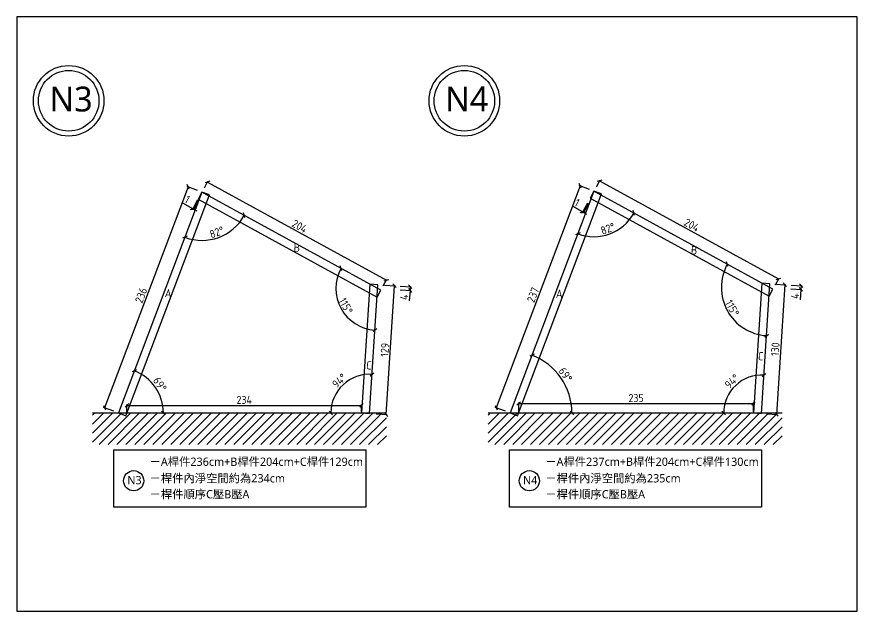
# Model space of a CAD drawing. Header units: centimetres. Extents: x -6116 to 16873, y -2889 to 4505.
# Drawn here: x 1109 to 1949, y 550 to 1144 of the extents above; entities that cross this region are included whole.
import ezdxf

# ---------------------------------------------------------------- set-up
doc = ezdxf.new("R2010")
doc.units = ezdxf.units.CM
for name, color, linetype in [('5', 5, 'Continuous'), ('D_wood木做櫃', 30, 'Continuous'), ('frame圖框', 34, 'Continuous'), ('hatch填實', 8, 'Continuous'), ('planting植栽', 95, 'Continuous')]:
    doc.layers.add(name, color=color, linetype=linetype)
doc.styles.get("Standard").update_dxf_attribs({"font": 'ISOCP.SHX', "bigfont": 'CHINESET.SHX'})
doc.dimstyles.new('AM_ISO', dxfattribs={"dimtxt": 3.5, "dimasz": 3.5, "dimexe": 1, "dimexo": 1, "dimgap": 1.5, "dimtad": 1, "dimdec": 0, "dimdsep": 46, "dimtxsty": 'Standard', "dimcen": 0, "dimclrd": 256, "dimclre": 256, "dimclrt": 2, "dimadec": 0, "dimazin": 2, "dimtp": 0.1, "dimtm": 0.1, "dimtfac": 0.71, "dimtdec": 0, "dimtmove": 0, "dimatfit": 3, "dimfxl": 1, "dimlwd": -1, "dimlwe": -1, "dimarcsym": 1})

# ---------------------------------------------------------------- blocks, each defined once
blk = doc.blocks.new('_Oblique')
at = {"color": 0, "linetype": 'ByBlock', "lineweight": -2}
blk.add_line((-0.5, -0.5), (0.5, 0.5), dxfattribs=at)
blk = doc.blocks.new('*D91')
at = {"layer": 'DEFPOINTS', "color": 0, "transparency": 16777216}
for p in [(1294.17, 969.07), (1196.75, 753.6), (1210.66, 748.34)]:
    blk.add_point(p, dxfattribs=at)
at = {"layer": 'hatch填實', "linetype": 'ByBlock', "transparency": 16777216}
for p, q in [((1289.62, 970.79), (1279.33, 974.68)), ((1280.26, 974.33), (1196.75, 753.6)), ((1206.11, 750.06), (1195.82, 753.95))]:
    blk.add_line(p, q, dxfattribs=at)
at = {"layer": 'hatch填實', "transparency": 16777216, "xscale": 3.5, "yscale": 3.5, "zscale": 3.5}
for p, rotation in [((1280.26, 974.33), 69.27678112479265), ((1196.75, 753.6), 249.2767811247926)]:
    blk.add_blockref('_Oblique', p, dxfattribs=dict(at, rotation=rotation))
at = {"layer": 'hatch填實', "transparency": 16777216, "insert": (1233.36, 865.91), "char_height": 8, "attachment_point": 5, "rotation": 69.27678}
blk.add_mtext('236', dxfattribs=at)
blk = doc.blocks.new('_ArchTick')
at = {"color": 0, "linetype": 'ByBlock', "const_width": 0.15}
blk.add_lwpolyline([(-0.5, -0.5), (0.5, 0.5)], dxfattribs=at)
blk = doc.blocks.new('*D92')
at = {"layer": 'DEFPOINTS', "color": 0, "transparency": 16777216}
for p in [(1296.09, 972.58), (1474.99, 874.54), (1478.59, 881.11)]:
    blk.add_point(p, dxfattribs=at)
at = {"layer": 'hatch填實', "linetype": 'ByBlock', "transparency": 16777216}
for p, q in [((1296.57, 973.45), (1300.17, 980.02)), ((1299.69, 979.15), (1478.59, 881.11)), ((1475.47, 875.41), (1479.07, 881.99))]:
    blk.add_line(p, q, dxfattribs=at)
at = {"layer": 'hatch填實', "transparency": 16777216, "xscale": 3.5, "yscale": 3.5, "zscale": 3.5}
for p, rotation in [((1299.69, 979.15), 151.2767811247584), ((1478.59, 881.11), 331.2767811247584)]:
    blk.add_blockref('_Oblique', p, dxfattribs=dict(at, rotation=rotation))
at = {"layer": 'hatch填實', "transparency": 16777216, "insert": (1391.78, 934.95), "char_height": 8, "attachment_point": 5, "rotation": 331.27678}
blk.add_mtext('204', dxfattribs=at)
blk = doc.blocks.new('*D93')
at = {"layer": 'DEFPOINTS', "color": 0, "transparency": 16777216}
for p in [(1686.03, 970.03), (1588.32, 753.59), (1602.22, 748.34)]:
    blk.add_point(p, dxfattribs=at)
at = {"layer": 'hatch填實', "linetype": 'ByBlock', "transparency": 16777216}
for p, q in [((1672.13, 975.28), (1588.32, 753.59)), ((1681.48, 971.74), (1671.19, 975.63)), ((1597.67, 750.06), (1587.38, 753.95))]:
    blk.add_line(p, q, dxfattribs=at)
at = {"layer": 'hatch填實', "transparency": 16777216, "xscale": 3.5, "yscale": 3.5, "zscale": 3.5}
for p, rotation in [((1672.13, 975.28), 69.29151995657793), ((1588.32, 753.59), 249.291519956578)]:
    blk.add_blockref('_Oblique', p, dxfattribs=dict(at, rotation=rotation))
at = {"layer": 'hatch填實', "transparency": 16777216, "insert": (1625.08, 866.38), "char_height": 8, "attachment_point": 5, "rotation": 69.29152}
blk.add_mtext('237', dxfattribs=at)
blk = doc.blocks.new('*D94')
at = {"layer": 'DEFPOINTS', "color": 0, "transparency": 16777216}
for p in [(1686.03, 970.03), (1659.03, 772.57), (1580.2, 748.34), (1602.22, 748.34), (1874.05, 748.34)]:
    blk.add_point(p, dxfattribs=at)
at = {"layer": 'hatch填實', "linetype": 'ByBlock', "transparency": 16777216}
blk.add_arc((1602.22, 748.34), 61.76, 360, 69.29152, dxfattribs=at)
at = {"layer": 'hatch填實', "transparency": 16777216, "xscale": 3.5, "yscale": 3.5, "zscale": 3.5}
for p, rotation in [((1624.06, 806.11), 159.2915199565778), ((1663.98, 748.34), 269.9999999999999)]:
    blk.add_blockref('_Oblique', p, dxfattribs=dict(at, rotation=rotation))
at = {"layer": 'hatch填實', "transparency": 16777216, "insert": (1657.56, 786.58), "char_height": 8, "attachment_point": 5, "rotation": 304.64576}
blk.add_mtext('69°', dxfattribs=at)
blk = doc.blocks.new('*D95')
at = {"layer": 'DEFPOINTS', "color": 0, "transparency": 16777216}
for p in [(1686.03, 970.03), (1686.03, 970.03), (1691.28, 924.81), (1864.95, 872.03), (1602.22, 748.34)]:
    blk.add_point(p, dxfattribs=at)
at = {"layer": 'hatch填實', "linetype": 'ByBlock', "transparency": 16777216}
blk.add_arc((1686.03, 970.03), 45.51, 249.29152, 331.29152, dxfattribs=at)
at = {"layer": 'hatch填實', "transparency": 16777216, "xscale": 3.5, "yscale": 3.5, "zscale": 3.5}
for p, rotation in [((1725.95, 948.16), 61.2915199565436), ((1669.93, 927.45), 159.2915199565778)]:
    blk.add_blockref('_Oblique', p, dxfattribs=dict(at, rotation=rotation))
at = {"layer": 'hatch填實', "transparency": 16777216, "insert": (1699.9, 932.49), "char_height": 8, "attachment_point": 5, "rotation": 20.29152}
blk.add_mtext('82°', dxfattribs=at)
blk = doc.blocks.new('*D96')
at = {"layer": 'DEFPOINTS', "color": 0, "transparency": 16777216}
for p in [(1686.03, 970.03), (1861.92, 877.55), (1814.03, 865.74), (1864.95, 872.03), (1853.51, 747.82)]:
    blk.add_point(p, dxfattribs=at)
at = {"layer": 'hatch填實', "linetype": 'ByBlock', "transparency": 16777216}
blk.add_arc((1861.68, 873.82), 48.33, 151.29152, 266.29152, dxfattribs=at)
at = {"layer": 'hatch填實', "transparency": 16777216, "xscale": 3.5, "yscale": 3.5, "zscale": 3.5}
for p, rotation in [((1819.29, 897.04), 61.29151995654358), ((1858.55, 825.6), 356.2915199565759)]:
    blk.add_blockref('_Oblique', p, dxfattribs=dict(at, rotation=rotation))
at = {"layer": 'hatch填實', "transparency": 16777216, "insert": (1824.14, 853.2), "char_height": 8, "attachment_point": 5, "rotation": 298.79152}
blk.add_mtext('115°', dxfattribs=at)
blk = doc.blocks.new('*D97')
at = {"layer": 'DEFPOINTS', "color": 0, "transparency": 16777216}
for p in [(1687.95, 973.53), (1870.57, 882.3), (1866.87, 875.54)]:
    blk.add_point(p, dxfattribs=at)
at = {"layer": 'hatch填實', "linetype": 'ByBlock', "transparency": 16777216}
for p, q in [((1688.43, 974.41), (1692.13, 981.17)), ((1691.65, 980.29), (1870.57, 882.3)), ((1867.35, 876.42), (1871.05, 883.18))]:
    blk.add_line(p, q, dxfattribs=at)
at = {"layer": 'hatch填實', "transparency": 16777216, "xscale": 3.5, "yscale": 3.5, "zscale": 3.5}
for p, rotation in [((1691.65, 980.29), 151.2915199565435), ((1870.57, 882.3), 331.2915199565435)]:
    blk.add_blockref('_Oblique', p, dxfattribs=dict(at, rotation=rotation))
at = {"layer": 'hatch填實', "transparency": 16777216, "insert": (1783.76, 936.12), "char_height": 8, "attachment_point": 5, "rotation": 331.29152}
blk.add_mtext('204', dxfattribs=at)
blk = doc.blocks.new('*D129')
at = {"layer": 'DEFPOINTS', "color": 0, "transparency": 16777216}
for p in [(1294.17, 969.07), (1294.17, 969.07), (1299.72, 921.1), (1473.06, 871.03), (1210.66, 748.34)]:
    blk.add_point(p, dxfattribs=at)
at = {"layer": 'hatch填實', "linetype": 'ByBlock', "transparency": 16777216}
blk.add_arc((1294.17, 969.07), 48.29, 249.27678, 331.27678, dxfattribs=at)
at = {"layer": 'hatch填實', "transparency": 16777216, "xscale": 3.5, "yscale": 3.5, "zscale": 3.5}
for p, rotation in [((1336.51, 945.86), 61.27678112475846), ((1277.08, 923.9), 159.2767811247927)]:
    blk.add_blockref('_Oblique', p, dxfattribs=dict(at, rotation=rotation))
at = {"layer": 'hatch填實', "transparency": 16777216, "insert": (1308.99, 928.93), "char_height": 8, "attachment_point": 5, "rotation": 20.27678}
blk.add_mtext('82°', dxfattribs=at)
blk = doc.blocks.new('*D130')
at = {"layer": 'DEFPOINTS', "color": 0, "transparency": 16777216}
for p in [(1294.17, 969.07), (1470.04, 876.55), (1428.62, 865.85), (1473.06, 871.03), (1461.66, 747.82)]:
    blk.add_point(p, dxfattribs=at)
at = {"layer": 'hatch填實', "linetype": 'ByBlock', "transparency": 16777216}
blk.add_arc((1469.79, 872.82), 41.76, 151.27678, 266.27678, dxfattribs=at)
at = {"layer": 'hatch填實', "transparency": 16777216, "xscale": 3.5, "yscale": 3.5, "zscale": 3.5}
for p, rotation in [((1433.17, 892.89), 61.27678112475856), ((1467.08, 831.15), 356.2767811247911)]:
    blk.add_blockref('_Oblique', p, dxfattribs=dict(at, rotation=rotation))
at = {"layer": 'hatch填實', "transparency": 16777216, "insert": (1438.01, 855.37), "char_height": 8, "attachment_point": 5, "rotation": 298.77678}
blk.add_mtext('115°', dxfattribs=at)
blk = doc.blocks.new('*D131')
at = {"layer": 'DEFPOINTS', "color": 0, "transparency": 16777216}
for p in [(1294.17, 969.07), (1252.03, 765.98), (1184.7, 748.34), (1210.66, 748.34), (1478.55, 748.34)]:
    blk.add_point(p, dxfattribs=at)
at = {"layer": 'hatch填實', "linetype": 'ByBlock', "transparency": 16777216}
blk.add_arc((1210.66, 748.34), 44.98, 0, 69.27678, dxfattribs=at)
at = {"layer": 'hatch填實', "transparency": 16777216, "xscale": 3.5, "yscale": 3.5, "zscale": 3.5}
for p, rotation in [((1226.57, 790.41), 159.2767811247926), ((1255.64, 748.34), 270)]:
    blk.add_blockref('_Oblique', p, dxfattribs=dict(at, rotation=rotation))
at = {"layer": 'hatch填實', "transparency": 16777216, "insert": (1252.19, 777.03), "char_height": 8, "attachment_point": 5, "rotation": 304.63839}
blk.add_mtext('69°', dxfattribs=at)
blk = doc.blocks.new('*D132')
at = {"layer": 'DEFPOINTS', "color": 0, "transparency": 16777216}
for p in [(1470.04, 876.55), (1443.82, 782.64), (1184.7, 748.34), (1461.66, 747.82), (1478.55, 748.34)]:
    blk.add_point(p, dxfattribs=at)
at = {"layer": 'hatch填實', "linetype": 'ByBlock', "transparency": 16777216}
blk.add_arc((1461.69, 748.34), 38.68, 86.27678, 180, dxfattribs=at)
at = {"layer": 'hatch填實', "transparency": 16777216, "xscale": 3.5, "yscale": 3.5, "zscale": 3.5}
for p, rotation in [((1464.2, 786.93), 356.2767811247911), ((1423.01, 748.34), 270)]:
    blk.add_blockref('_Oblique', p, dxfattribs=dict(at, rotation=rotation))
at = {"layer": 'hatch填實', "transparency": 16777216, "insert": (1431.49, 780.57), "char_height": 8, "attachment_point": 5, "rotation": 43.13839}
blk.add_mtext('94°', dxfattribs=at)
blk = doc.blocks.new('*D133')
at = {"layer": 'DEFPOINTS', "color": 0, "transparency": 16777216}
for p in [(1474.03, 876.29), (1486.68, 875.46), (1465.65, 747.56)]:
    blk.add_point(p, dxfattribs=at)
at = {"layer": 'hatch填實', "linetype": 'ByBlock', "transparency": 16777216}
for p, q in [((1476.7, 876.11), (1487.67, 875.4)), ((1478.3, 746.73), (1486.68, 875.46)), ((1468.32, 747.38), (1479.3, 746.67))]:
    blk.add_line(p, q, dxfattribs=at)
at = {"layer": 'hatch填實', "transparency": 16777216, "xscale": 3.5, "yscale": 3.5, "zscale": 3.5}
for p, rotation in [((1486.68, 875.46), 86.27678112479111), ((1478.3, 746.73), 266.2767811247911)]:
    blk.add_blockref('_Oblique', p, dxfattribs=dict(at, rotation=rotation))
at = {"layer": 'hatch填實', "transparency": 16777216, "insert": (1477, 811.46), "char_height": 8, "attachment_point": 5, "rotation": 86.27678}
blk.add_mtext('129', dxfattribs=at)
blk = doc.blocks.new('*D136')
at = {"layer": 'DEFPOINTS', "color": 0, "transparency": 16777216}
for p in [(1219.21, 748.34), (1453.68, 755.9), (1453.68, 748.34)]:
    blk.add_point(p, dxfattribs=at)
at = {"layer": 'hatch填實', "linetype": 'ByBlock', "transparency": 16777216}
for p, q in [((1219.21, 749.34), (1219.21, 756.9)), ((1453.68, 749.34), (1453.68, 756.9)), ((1219.21, 755.9), (1453.68, 755.9))]:
    blk.add_line(p, q, dxfattribs=at)
at = {"layer": 'hatch填實', "transparency": 16777216, "xscale": 3.5, "yscale": 3.5, "zscale": 3.5, "rotation": 180}
blk.add_blockref('_Oblique', (1219.21, 755.9), dxfattribs=at)
at = {"layer": 'hatch填實', "transparency": 16777216, "xscale": 3.5, "yscale": 3.5, "zscale": 3.5}
blk.add_blockref('_Oblique', (1453.68, 755.9), dxfattribs=at)
at = {"layer": 'hatch填實', "transparency": 16777216, "insert": (1336.44, 761.4), "char_height": 8, "attachment_point": 5}
blk.add_mtext('234', dxfattribs=at)
blk = doc.blocks.new('*D137')
at = {"layer": 'DEFPOINTS', "color": 0, "transparency": 16777216}
for p in [(1865.91, 877.29), (1857.5, 747.56), (1868.51, 746.85)]:
    blk.add_point(p, dxfattribs=at)
at = {"layer": 'hatch填實', "linetype": 'ByBlock', "transparency": 16777216}
for p, q in [((1866.94, 877.22), (1877.92, 876.51)), ((1876.92, 876.58), (1868.51, 746.85)), ((1858.53, 747.49), (1869.51, 746.78))]:
    blk.add_line(p, q, dxfattribs=at)
at = {"layer": 'hatch填實', "transparency": 16777216, "xscale": 3.5, "yscale": 3.5, "zscale": 3.5}
for p, rotation in [((1876.92, 876.58), 86.29151995657588), ((1868.51, 746.85), 266.2915199565759)]:
    blk.add_blockref('_Oblique', p, dxfattribs=dict(at, rotation=rotation))
at = {"layer": 'hatch填實', "transparency": 16777216, "insert": (1867.22, 812.07), "char_height": 8, "attachment_point": 5, "rotation": 86.29152}
blk.add_mtext('130', dxfattribs=at)
blk = doc.blocks.new('*D138')
at = {"layer": 'DEFPOINTS', "color": 0, "transparency": 16777216}
for p in [(1861.92, 877.55), (1836.06, 781.88), (1580.2, 748.34), (1853.51, 747.82), (1874.05, 748.34)]:
    blk.add_point(p, dxfattribs=at)
at = {"layer": 'hatch填實', "linetype": 'ByBlock', "transparency": 16777216}
blk.add_arc((1853.55, 748.34), 37.83, 86.29152, 180, dxfattribs=at)
at = {"layer": 'hatch填實', "transparency": 16777216, "xscale": 3.5, "yscale": 3.5, "zscale": 3.5}
for p, rotation in [((1855.99, 786.08), 356.2915199565758), ((1815.72, 748.34), 270)]:
    blk.add_blockref('_Oblique', p, dxfattribs=dict(at, rotation=rotation))
at = {"layer": 'hatch填實', "transparency": 16777216, "insert": (1823.92, 779.95), "char_height": 8, "attachment_point": 5, "rotation": 43.14576}
blk.add_mtext('94°', dxfattribs=at)
blk = doc.blocks.new('*D139')
at = {"layer": 'DEFPOINTS', "color": 0, "transparency": 16777216}
for p in [(1845.53, 757.73), (1610.77, 748.34), (1845.53, 748.34)]:
    blk.add_point(p, dxfattribs=at)
at = {"layer": 'hatch填實', "linetype": 'ByBlock', "transparency": 16777216}
for p, q in [((1610.77, 749.34), (1610.77, 758.73)), ((1610.77, 757.73), (1845.53, 757.73)), ((1845.53, 749.34), (1845.53, 758.73))]:
    blk.add_line(p, q, dxfattribs=at)
at = {"layer": 'hatch填實', "transparency": 16777216, "xscale": 3.5, "yscale": 3.5, "zscale": 3.5, "rotation": 180}
blk.add_blockref('_Oblique', (1610.77, 757.73), dxfattribs=at)
at = {"layer": 'hatch填實', "transparency": 16777216, "xscale": 3.5, "yscale": 3.5, "zscale": 3.5}
blk.add_blockref('_Oblique', (1845.53, 757.73), dxfattribs=at)
at = {"layer": 'hatch填實', "transparency": 16777216, "insert": (1728.15, 763.23), "char_height": 8, "attachment_point": 5}
blk.add_mtext('235', dxfattribs=at)
blk = doc.blocks.new('*D202')
at = {"layer": 'DEFPOINTS', "color": 0, "transparency": 16777216}
for p in [(1290.32, 962.05), (1291.31, 961.51), (1285.09, 952.51)]:
    blk.add_point(p, dxfattribs=at)
at = {"layer": 'hatch填實', "linetype": 'ByBlock', "transparency": 16777216}
for p, q in [((1285.09, 952.51), (1274.92, 958.09)), ((1289.84, 961.18), (1284.61, 951.64)), ((1290.83, 960.64), (1285.6, 951.1)), ((1286.08, 951.97), (1285.09, 952.51)), ((1286.08, 951.97), (1289.15, 950.29))]:
    blk.add_line(p, q, dxfattribs=at)
at = {"layer": 'hatch填實', "transparency": 16777216, "xscale": 3.5, "yscale": 3.5, "zscale": 3.5}
for p, rotation in [((1285.09, 952.51), 331.2767811247551), ((1286.08, 951.97), 151.2767811247551)]:
    blk.add_blockref('_Oblique', p, dxfattribs=dict(at, rotation=rotation))
at = {"layer": 'hatch填實', "transparency": 16777216, "insert": (1279.58, 961.81), "char_height": 8, "attachment_point": 5, "rotation": 331.27678}
blk.add_mtext('1', dxfattribs=at)
blk = doc.blocks.new('*D203')
at = {"layer": 'DEFPOINTS', "color": 0, "transparency": 16777216}
for p in [(1470.04, 876.55), (1469.79, 872.82), (1502.14, 870.72)]:
    blk.add_point(p, dxfattribs=at)
at = {"layer": 'hatch填實', "linetype": 'ByBlock', "transparency": 16777216}
for p, q in [((1492.4, 875.09), (1503.38, 874.38)), ((1502.38, 874.44), (1502.14, 870.72)), ((1492.16, 871.37), (1503.14, 870.65)), ((1502.14, 870.72), (1501.46, 860.24))]:
    blk.add_line(p, q, dxfattribs=at)
at = {"layer": 'hatch填實', "transparency": 16777216, "xscale": 3.5, "yscale": 3.5, "zscale": 3.5}
for p, rotation in [((1502.38, 874.44), 86.27678112478986), ((1502.14, 870.72), 266.2767811247899)]:
    blk.add_blockref('_Oblique', p, dxfattribs=dict(at, rotation=rotation))
at = {"layer": 'hatch填實', "transparency": 16777216, "insert": (1496.2, 864.09), "char_height": 8, "attachment_point": 5, "rotation": 86.27678}
blk.add_mtext('4', dxfattribs=at)
blk = doc.blocks.new('*D206')
at = {"layer": 'DEFPOINTS', "color": 0, "transparency": 16777216}
for p in [(1682.19, 963.01), (1683.17, 962.47), (1674.67, 949.28)]:
    blk.add_point(p, dxfattribs=at)
at = {"layer": 'hatch填實', "linetype": 'ByBlock', "transparency": 16777216}
for p, q in [((1679.47, 958.05), (1674.19, 948.4)), ((1674.67, 949.28), (1664.49, 954.85)), ((1675.65, 948.74), (1674.67, 949.28)), ((1680.46, 957.51), (1675.17, 947.86)), ((1675.65, 948.74), (1678.72, 947.06))]:
    blk.add_line(p, q, dxfattribs=at)
at = {"layer": 'hatch填實', "transparency": 16777216, "xscale": 3.5, "yscale": 3.5, "zscale": 3.5}
for p, rotation in [((1674.67, 949.28), 331.2915199565456), ((1675.65, 948.74), 151.2915199565456)]:
    blk.add_blockref('_Oblique', p, dxfattribs=dict(at, rotation=rotation))
at = {"layer": 'hatch填實', "transparency": 16777216, "insert": (1669.15, 958.57), "char_height": 8, "attachment_point": 5, "rotation": 331.29152}
blk.add_mtext('1', dxfattribs=at)
blk = doc.blocks.new('*D207')
at = {"layer": 'DEFPOINTS', "color": 0, "transparency": 16777216}
for p in [(1861.68, 873.82), (1861.92, 877.55), (1892.82, 871.81)]:
    blk.add_point(p, dxfattribs=at)
at = {"layer": 'hatch填實', "linetype": 'ByBlock', "transparency": 16777216}
for p, q in [((1883.08, 876.18), (1894.06, 875.46)), ((1893.06, 875.53), (1892.82, 871.81)), ((1882.84, 872.45), (1893.81, 871.74)), ((1892.82, 871.81), (1892.14, 861.33))]:
    blk.add_line(p, q, dxfattribs=at)
at = {"layer": 'hatch填實', "transparency": 16777216, "xscale": 3.5, "yscale": 3.5, "zscale": 3.5}
for p, rotation in [((1892.82, 871.81), 266.2915199565771), ((1893.06, 875.53), 86.29151995657708)]:
    blk.add_blockref('_Oblique', p, dxfattribs=dict(at, rotation=rotation))
at = {"layer": 'hatch填實', "transparency": 16777216, "insert": (1886.88, 865.18), "char_height": 8, "attachment_point": 5, "rotation": 86.29152}
blk.add_mtext('4', dxfattribs=at)

msp = doc.modelspace()

# ---------------------------------------------------------------- hatches: boundary and pattern name
at = {"layer": 'planting植栽'}
h = msp.add_hatch(dxfattribs=at)
h.set_pattern_fill('ANSI31', color=256, scale=2)
h.set_pattern_definition([(45, (838.243, 166.0846), (-4.49013, 4.49013), [])])
h.paths.add_polyline_path([(1184.69602, 748.33723), (1478.55384, 748.33723), (1478.55384, 716.71248), (1184.69602, 716.71248)])
h = msp.add_hatch(dxfattribs=at)
h.set_pattern_fill('ANSI31', color=256, scale=2)
h.set_pattern_definition([(45, (1233.7434, 166.0846), (-4.49013, 4.49013), [])])
h.paths.add_polyline_path([(1580.19664, 748.33723), (1874.05446, 748.33723), (1874.05446, 716.71248), (1580.19664, 716.71248)])

# ---------------------------------------------------------------- linework, layer by layer
at = {"layer": '5', "linetype": 'ByBlock'}
for points in [[(1206.03612, 711.47202), (1457.98637, 711.47202), (1457.98637, 654.32227), (1206.03612, 654.32227)], [(1601.53674, 711.47202), (1853.48699, 711.47202), (1853.48699, 654.32227), (1601.53674, 654.32227)]]:
    msp.add_lwpolyline(points, close=True, dxfattribs=at)
for centre, radius in [((1160.96451, 1060.32668), 35.27331), ((1556.46513, 1060.32668), 35.27331), ((1160.96451, 1060.32668), 30.27331), ((1556.46513, 1060.32668), 30.27331), ((1225.93974, 680.63976), 10.0911), ((1621.44036, 680.63976), 10.0911)]:
    msp.add_circle(centre, radius, dxfattribs=at)
at = {"layer": 'D_wood木做櫃'}
for points in [[(1210.6566, 748.33723), (1218.13901, 745.5064), (1301.64853, 966.23737), (1294.16612, 969.0682), (1210.6566, 748.33723)], [(1469.21959, 864.01449), (1473.06423, 871.0301), (1294.16612, 969.0682), (1290.32149, 962.05259), (1469.21959, 864.01449)], [(1602.22172, 748.33723), (1609.70485, 745.50833), (1693.5112, 967.19616), (1686.02807, 970.02507), (1602.22172, 748.33723)], [(1861.10856, 865.01639), (1864.95139, 872.03299), (1686.02807, 970.02507), (1682.18524, 963.00847), (1861.10856, 865.01639)], [(1453.67509, 748.33723), (1461.6582, 747.81774), (1470.03504, 876.54547), (1462.05192, 877.06496), (1453.67509, 748.33723)], [(1845.52913, 748.33723), (1853.51238, 747.81979), (1861.92078, 877.54758), (1853.93753, 878.06502), (1845.52913, 748.33723)]]:
    msp.add_lwpolyline(points, dxfattribs=at)
at = {"layer": 'frame圖框'}
msp.add_lwpolyline([(1109.12245, 1144.24399), (1109.12245, 550.24399), (1949.12245, 550.24399), (1949.12245, 1144.24399)], close=True, dxfattribs=at)
at = {"layer": 'planting植栽'}
for p, q in [((1184.69602, 748.33723), (1478.55384, 748.33723)), ((1580.19664, 748.33723), (1874.05446, 748.33723))]:
    msp.add_line(p, q, dxfattribs=at)

# ---------------------------------------------------------------- texts
at = {"layer": '5', "linetype": 'ByBlock', "attachment_point": 1}
for s, insert, char_height in [('{\\fMicrosoft JhengHei|b0|i0|c136|p34;N3}', (1141.8472, 1074.4927), 24.8271142), ('{\\fMicrosoft JhengHei|b0|i0|c136|p34;N4}', (1537.34782, 1074.4927), 24.8271142), ('{\\fMicrosoft JhengHei|b0|i0|c136|p34;－A桿件236cm+B桿件204cm+C桿件129cm}', (1241.86053, 703.74622), 8.2757047), ('{\\fMicrosoft JhengHei|b0|i0|c136|p34;－A桿件237cm+B桿件204cm+C桿件130cm}', (1637.36115, 703.74622), 8.2757047), ('{\\fMicrosoft JhengHei|b0|i0|c136|p34;－桿件內淨空間約為234cm}', (1241.86053, 687.21155), 8.2757047), ('{\\fMicrosoft JhengHei|b0|i0|c136|p34;－桿件內淨空間約為235cm}', (1637.36115, 687.21155), 8.2757047), ('{\\fMicrosoft JhengHei|b0|i0|c136|p34;－桿件順序C壓B壓A}', (1241.86053, 671.24988), 8.2757047), ('{\\fMicrosoft JhengHei|b0|i0|c136|p34;－桿件順序C壓B壓A}', (1637.36115, 671.24988), 8.2757047)]:
    msp.add_mtext(s, dxfattribs=dict(at, insert=insert, char_height=char_height))
at = {"layer": '5', "linetype": 'ByBlock', "char_height": 8.2757, "attachment_point": 1}
for s, insert, rotation in [('B', (1386.12195, 917.83579), 356.93986089), ('B', (1783.20555, 915.26775), 356.95459973), ('A', (1257.4313, 872.28575), 355.93986089), ('A', (1648.29318, 871.79773), 356.95459973), ('C', (1850.25935, 809.36889), 356.95459973), ('C', (1458.65594, 800.16079), 356.93986089)]:
    msp.add_mtext(s, dxfattribs=dict(at, insert=insert, rotation=rotation))
at = {"layer": '5', "linetype": 'ByBlock', "char_height": 8.2757047, "width": 13.3778984, "attachment_point": 1}
for s, insert in [('{\\fMicrosoft JhengHei|b0|i0|c136|p34;N3}', (1219.5673, 685.36177)), ('{\\fMicrosoft JhengHei|b0|i0|c136|p34;N4}', (1615.06792, 685.36177))]:
    msp.add_mtext(s, dxfattribs=dict(at, insert=insert))

# ---------------------------------------------------------------- dimensions: what is measured, and where the dimension line sits
at = {"layer": 'hatch填實'}
for p1, p2, distance, picture, middle in [((1294.16612, 969.0682), (1210.6566, 748.33723), -14.86329, '*D91', (1233.36483, 865.90863)), ((1296.08844, 972.57601), (1474.98654, 874.53791), 7.49412, '*D92', (1391.78257, 934.95286)), ((1686.02807, 970.02507), (1602.22172, 748.33723), -14.86329, '*D93', (1625.07651, 866.38216)), ((1687.94948, 973.53337), (1866.8728, 875.54129), 7.70619, '*D97', (1783.75515, 936.12084)), ((1291.30747, 961.51226), (1290.32149, 962.05259), 10.87844, '*D202', (1279.58108, 961.80534)), ((1683.17136, 962.46839), (1682.18524, 963.00847), 15.65049, '*D206', (1669.15262, 958.57301)), ((1465.64976, 747.55799), (1474.02659, 876.28572), -12.67545, '*D133', (1476.99769, 811.45596)), ((1470.03504, 876.54547), (1469.79279, 872.82288), 32.41398, '*D203', (1496.19541, 864.08995)), ((1865.9124, 877.28886), (1857.504, 747.56107), 11.02809, '*D137', (1867.22471, 812.06741)), ((1861.92078, 877.54758), (1861.67949, 873.82493), 31.20267, '*D207', (1886.87558, 865.17714))]:
    dim = msp.add_aligned_dim(p1=p1, p2=p2, distance=distance, dimstyle='AM_ISO', override={"dimtxt": 8, "dimblk": 'Oblique', "dimclrt": 256, "dimtdec": 2, "dimldrblk": 'ArchTick', "dimfxl": 10, "dimfxlon": 1}, dxfattribs=at)
    dim.commit()
    dim.dimension.update_dxf_attribs({"geometry": picture, "text_midpoint": middle})
for base, line1, line2, picture, middle in [((1252.0348, 765.97992), ((1184.69602, 748.33723), (1478.55384, 748.33723)), ((1294.16612, 969.0682), (1210.6566, 748.33723)), '*D131', (1252.19131, 777.03121)), ((1299.72477, 921.10037), ((1473.06423, 871.0301), (1294.16612, 969.0682)), ((1294.16612, 969.0682), (1210.6566, 748.33723)), '*D129', (1308.99456, 928.93175)), ((1428.61741, 865.85111), ((1461.6582, 747.81774), (1470.03504, 876.54547)), ((1473.06423, 871.0301), (1294.16612, 969.0682)), '*D130', (1438.00958, 855.36668)), ((1659.03182, 772.56548), ((1580.19664, 748.33723), (1874.05446, 748.33723)), ((1686.02807, 970.02507), (1602.22172, 748.33723)), '*D94', (1657.556, 786.57506)), ((1691.27902, 924.81417), ((1686.02807, 970.02507), (1602.22172, 748.33723)), ((1864.95139, 872.03299), (1686.02807, 970.02507)), '*D95', (1699.90481, 932.4943)), ((1814.02878, 865.74416), ((1853.51238, 747.81979), (1861.92078, 877.54758)), ((1864.95139, 872.03299), (1686.02807, 970.02507)), '*D96', (1824.14332, 853.19648)), ((1443.8221, 782.6389), ((1184.69602, 748.33723), (1478.55384, 748.33723)), ((1461.6582, 747.81774), (1470.03504, 876.54547)), '*D132', (1431.48518, 780.57364)), ((1836.06367, 781.88074), ((1580.19664, 748.33723), (1874.05446, 748.33723)), ((1853.51238, 747.81979), (1861.92078, 877.54758)), '*D138', (1823.91723, 779.94849))]:
    dim = msp.add_angular_dim_2l(base=base, line1=line1, line2=line2, dimstyle='AM_ISO', override={"dimtxt": 8, "dimblk": 'Oblique', "dimclrt": 256, "dimtdec": 2, "dimldrblk": 'ArchTick', "dimfxl": 10, "dimfxlon": 1}, dxfattribs=at)
    dim.commit()
    dim.dimension.update_dxf_attribs({"geometry": picture, "text_midpoint": middle})
for base, p1, p2, text, picture, middle in [((1453.67509, 755.89735), (1219.21, 748.33723), (1453.67509, 748.33723), '234', '*D136', (1336.44254, 761.39814)), ((1845.52913, 757.72846), (1610.77429, 748.33723), (1845.52913, 748.33723), '235', '*D139', (1728.15171, 763.22925))]:
    dim = msp.add_linear_dim(base=base, p1=p1, p2=p2, text=text, dimstyle='AM_ISO', override={"dimtxt": 8, "dimblk": 'Oblique', "dimclrt": 256, "dimtdec": 2, "dimldrblk": 'ArchTick', "dimfxl": 10, "dimfxlon": 1}, dxfattribs=at)
    dim.commit()
    dim.dimension.update_dxf_attribs({"geometry": picture, "text_midpoint": middle})

doc.saveas('drawing.dxf')
